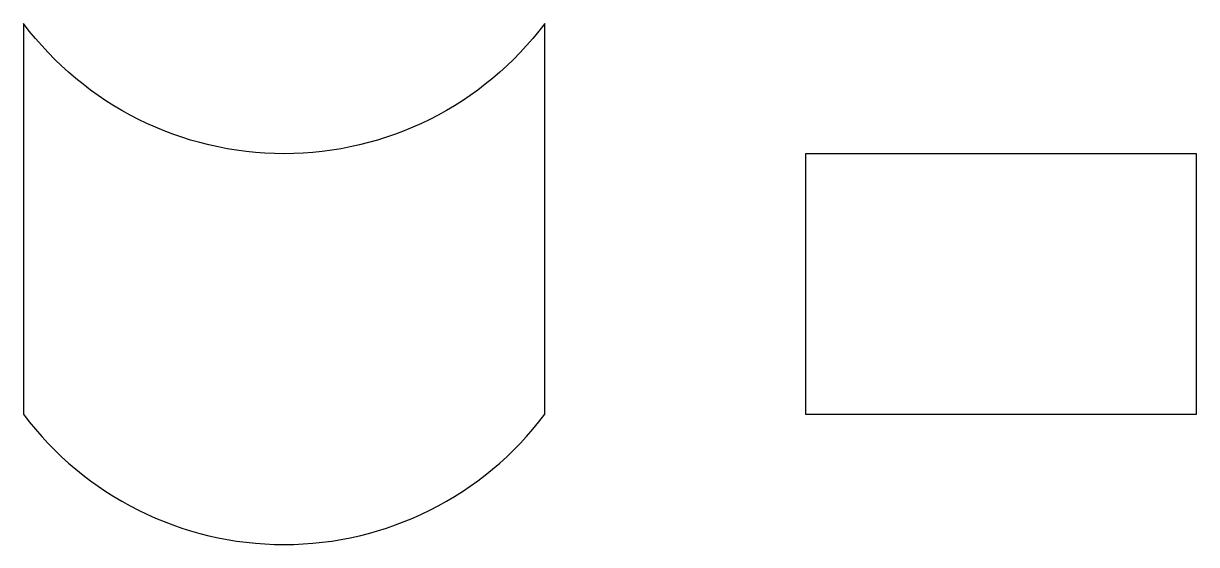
# Model space of a CAD drawing. Header units: metres. Extents: x 0 to 9, y -1 to 3.
import ezdxf

# ---------------------------------------------------------------- set-up
doc = ezdxf.new("R2010")
doc.units = ezdxf.units.M

msp = doc.modelspace()

# ---------------------------------------------------------------- linework, layer by layer
msp.add_lwpolyline([(0, 0, 0.5), (4, 0), (4, 3, -0.5), (0, 3)], format="xyb", close=True)
msp.add_lwpolyline([(6, 0), (9, 0), (9, 2), (6, 2)], close=True)

doc.saveas('drawing.dxf')
